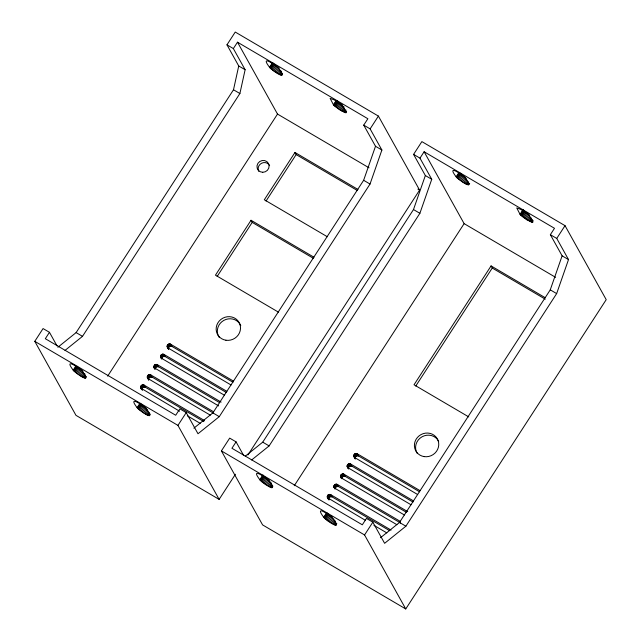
<?xml version="1.0" encoding="UTF-8"?>
<svg xmlns="http://www.w3.org/2000/svg" width="641" height="641" viewBox="0 0 641 641"><rect width="100%" height="100%" fill="white"/><g stroke="black" fill="none" stroke-linecap="round" stroke-linejoin="round"><path stroke-width="0.96" d="M141.677 389.568C139.281 387.749 141.461 383.63 144.169 385.145L204.431 420.52M140.659 387.428L141.837 389.544L142.727 387.46L145.347 387.26L203.886 421.626M210.288 415.144L148.311 378.751C145.763 377.309 148.44 373.374 150.795 374.921L213.637 411.81M148.544 379.696L149.353 377.237L151.973 377.036L213.092 412.916M154.93 369.12C152.534 367.301 154.721 363.183 157.422 364.697L221.129 402.091M219.719 402.692L158.599 366.812L156.316 366.796L155.074 368.711L153.896 366.596M224.406 395.201L161.564 358.303C159.016 356.861 161.692 352.927 164.048 354.473L226.89 391.363M226.345 392.468L165.226 356.588L162.942 356.572L161.7 358.487L160.53 356.372M231.032 384.977L168.19 348.079C165.65 346.637 168.327 342.703 170.674 344.249L233.516 381.139M168.431 349.025L169.232 346.565L171.852 346.364L232.971 382.244M328.296 499.131C325.9 497.312 328.08 493.193 330.788 494.708L391.05 530.083M389.64 530.684L331.966 496.823L329.346 497.023L328.456 499.107M396.907 524.707L334.931 488.314C332.383 486.872 335.059 482.937 337.414 484.484L400.256 521.373M333.905 486.767L335.083 488.883L336.309 486.583L338.592 486.599L400.569 522.984M404.399 514.987L341.557 478.09C339.009 476.648 341.685 472.713 344.041 474.26L407.74 511.654M340.531 476.543L341.709 478.659L342.935 476.351L345.219 476.375L406.338 512.255M411.025 504.763L348.183 467.866C345.635 466.424 348.311 462.49 350.667 464.036L413.509 500.925M348.335 468.435L349.225 466.352L351.845 466.143L412.964 502.031M417.652 494.532L354.81 457.642C352.262 456.2 354.938 452.266 357.293 453.804L420.135 490.702M355.042 458.587L355.851 456.128L358.471 455.919L419.591 491.807M57.874 347.262L76.111 332.599L233.5 89.764L238.732 65.975L226.97 44.83L235.247 32.05L378.406 116.093L419.599 190.097L247.923 454.966M65.029 350.403L82.505 336.349L239.894 93.522L245.126 69.725L233.356 48.58L226.97 44.83M193.886 428.164L212.876 412.892L363.639 180.289L375.506 146.268L363.735 125.123L367.878 118.737L237.499 42.194L233.356 48.58M235.431 474.244L219.134 499.387L75.975 415.344L34.782 341.341L43.067 328.561L49.461 332.31L45.319 338.704L175.698 415.248L179.841 408.854L186.227 412.612L197.997 433.749L219.27 416.65L370.033 184.039L381.892 150.018L370.129 128.881L363.735 125.123M245.255 456.208L262.73 442.162L413.493 209.551L425.352 175.538L413.581 154.393L421.866 141.613L565.025 225.656L606.218 299.659L405.753 608.95L262.594 524.907L221.401 450.903L229.686 438.123L236.08 441.873L243.612 455.406M251.649 459.966L269.124 445.912L419.887 213.309L431.746 179.288L419.975 158.143L413.581 154.393M380.506 537.727L399.495 522.455L550.258 289.844L562.117 255.831L550.355 234.686L554.497 228.3L424.118 151.757L419.975 158.143M236.08 441.873L231.938 448.267L362.317 524.811L366.452 518.417L372.846 522.175L384.616 543.312L405.889 526.205L556.652 293.602L568.511 259.581L556.741 238.436L550.355 234.686M73.194 370.153C62.834 356.516 79.981 368.439 82.681 371.74C93.041 385.377 75.902 373.455 73.194 370.153L75.782 366.163M269.516 67.257C259.156 53.612 276.303 65.534 279.003 68.835C289.371 82.481 272.225 70.558 269.516 67.257L272.105 63.259M73.499 370.578L76.087 366.588M269.821 67.682L272.93 62.882M73.987 371.107L77.088 366.315M270.31 68.202L273.411 63.411M74.644 371.716L77.745 366.924M270.967 68.811L274.068 64.02M75.446 372.397L78.555 367.597M271.768 69.492L274.877 64.701M76.383 373.118L79.484 368.327M272.705 70.214L275.814 65.422M77.409 373.863L80.518 369.072M273.731 70.959L276.84 66.167M78.506 374.608L81.615 369.817M274.829 71.712L277.938 66.92M79.636 375.338L82.745 370.546M275.959 72.433L279.067 67.642M80.766 376.027L83.354 372.028M277.088 73.122L279.676 69.124M81.856 376.644L83.931 373.447M278.178 73.739L280.253 70.542M82.881 377.18L84.949 373.983M279.204 74.276L281.271 71.079M83.803 377.613L85.357 375.217M280.125 74.717L281.679 72.313M84.596 377.942L85.63 376.339M280.918 75.037L281.952 73.443M85.237 378.142L86.279 376.547M281.559 75.237L282.601 73.643M107.648 376.147L277.513 114.074L237.499 42.194M314.01 257.249L251.032 220.272L215.456 275.165L278.434 312.143M357.958 189.448L294.98 152.47L264.324 199.76L327.311 236.729M217.171 276.447L252.209 222.387L251.032 220.272M266.039 201.042L296.15 154.585L294.98 152.47M137.11 407.676C126.742 394.039 143.888 405.961 146.597 409.262C156.957 422.9 139.81 410.977 137.11 407.676L139.698 403.686M333.432 104.771L330.115 98.361L334.257 99.876L341.469 104.804L342.919 106.358L346.244 112.76L340.467 110.324L333.713 105.172L333.432 104.771L336.02 100.781M137.406 408.101L140.515 403.309M333.713 105.172L336.301 101.182M334.161 105.661L337.262 100.869M137.895 408.629L141.004 403.838M334.762 106.23L337.863 101.438M138.552 409.238L141.661 404.447M335.499 106.863L338.608 102.071M139.361 409.911L142.462 405.12M336.357 107.544L339.466 102.752M140.291 410.641L143.4 405.841M337.31 108.241L340.419 103.449M141.324 411.386L144.425 406.594M338.328 108.954L341.437 104.163M142.414 412.131L145.523 407.339M339.393 109.659L342.502 104.86M143.544 412.86L146.653 408.069M340.467 110.324L343.055 106.334M144.674 413.541L147.262 409.551M341.525 110.941L344.113 106.951M145.763 414.166L147.839 410.969M342.534 111.494L344.602 108.305M146.789 414.703L148.343 412.307M343.464 111.967L345.018 109.571M147.71 415.136L149.265 412.74M344.305 112.351L345.852 109.956M148.504 415.464L149.545 413.862M345.018 112.624L346.052 111.029M149.153 415.664L150.186 414.062M345.587 112.784L346.621 111.189M219.134 499.387L177.942 425.392L186.227 412.612M370.129 128.881L378.406 116.093M259.813 479.716C249.453 466.079 266.6 478.002 269.3 481.303C279.66 494.94 262.522 483.018 259.813 479.716L262.922 474.925M456.136 176.812C445.775 163.175 462.922 175.097 465.622 178.398C475.983 192.044 458.844 180.113 456.136 176.812L458.724 172.822M260.118 480.141L263.219 475.35M456.44 177.237L459.549 172.445M260.607 480.67L263.707 475.878M456.929 177.765L460.03 172.974M261.256 481.279L264.364 476.487M457.586 178.374L460.687 173.583M262.065 481.952L265.174 477.16M458.387 179.055L461.496 174.256M263.002 482.681L266.103 477.882M459.325 179.776L462.425 174.985M264.028 483.426L267.137 478.635M460.35 180.522L463.459 175.73M265.126 484.171L268.234 479.38M461.448 181.275L464.557 176.475M266.255 484.9L269.364 480.109M462.578 181.996L465.687 177.204M267.385 485.582L269.973 481.591M463.707 182.685L466.295 178.687M268.475 486.207L271.063 482.208M464.797 183.302L466.872 180.105M269.5 486.743L271.568 483.546M465.823 183.839L467.377 181.443M270.422 487.176L271.976 484.78M466.744 184.271L468.299 181.876M271.215 487.505L272.249 485.902M467.537 184.6L468.571 182.997M271.856 487.705L272.89 486.102M468.651 184.872L469.685 183.278M294.267 485.71L464.124 223.637L424.118 151.757M323.721 517.239C313.361 503.602 330.508 515.524 333.216 518.825C343.576 532.463 326.429 520.54 323.721 517.239L326.317 513.249M520.051 214.334L516.734 207.916L520.877 209.439L528.088 214.358L529.538 215.921L532.863 222.323L527.086 219.887L520.332 214.735L520.051 214.334L523.152 209.543M324.025 517.664L327.134 512.872M520.332 214.735L523.433 209.944M520.772 215.224L523.881 210.432M324.514 518.184L327.623 513.393M521.381 215.793L524.482 211.001M325.171 518.801L328.272 514.01M522.119 216.426L525.227 211.634M325.981 519.474L329.081 514.683M544.946 297.552L491.07 265.919L414.03 384.784L468.763 416.914M522.976 217.107L526.085 212.307M326.91 520.196L330.019 515.404M523.929 217.804L527.038 213.012M327.936 520.949L331.044 516.149M415.753 386.058L492.248 268.034L491.07 265.919M524.947 218.517L528.056 213.725M329.033 521.694L332.142 516.902M526.013 219.214L529.113 214.423M330.163 522.423L332.751 518.425M527.086 219.887L529.674 215.889M331.293 523.104L333.881 519.114M528.136 220.504L530.211 217.307M332.383 523.721L334.458 520.532M529.145 221.057L531.221 217.868M333.408 524.258L335.475 521.069M530.083 221.53L531.637 219.134M334.33 524.699L335.363 523.104M530.916 221.914L532.471 219.51M335.123 525.019L336.164 523.425M531.637 222.187L532.671 220.584M335.772 525.227L336.805 523.625M532.206 222.347L533.24 220.752M405.753 608.95L364.561 534.955L372.846 522.175M556.741 238.436L565.025 225.656M238.732 65.975L245.126 69.725M375.506 146.268L381.892 150.018M425.352 175.538L431.746 179.288M562.117 255.831L568.511 259.581M417.868 189.087L419.599 190.097M277.513 114.074L369.032 167.806M464.124 223.637L555.651 277.369M233.5 89.764L239.894 93.522M363.639 180.289L370.033 184.039M413.493 209.551L419.887 213.309M550.258 289.844L556.652 293.602M492.248 268.034L545.267 299.163M296.15 154.585L357.414 190.545M252.209 222.387L313.465 258.355M218.637 405.929L154.144 367.71M76.111 332.599L82.505 336.349M212.876 412.892L219.27 416.65M262.73 442.162L269.124 445.912M399.495 522.455L405.889 526.205M140.892 388.158L179.56 411.218M187.308 415.761L200.224 423.348M365.322 520.276L327.511 497.72M373.927 525.324L386.844 532.903M34.782 341.341L177.942 425.392M221.401 450.903L364.561 534.955M357.293 453.804L358.471 455.919M356.941 453.644L358.119 455.759M356.564 453.54L357.742 455.655M356.172 453.499L357.349 455.615M355.771 453.532L356.949 455.647M355.386 453.628L356.556 455.743M355.018 453.788L356.188 455.903M354.673 454.012L355.851 456.128M354.385 454.285L355.555 456.4M354.136 454.597L355.314 456.713M353.952 454.95L355.13 457.065M353.824 455.326L355.002 457.434M353.768 455.711L354.946 457.826M353.784 456.096L355.282 458.828M353.872 456.472L355.194 458.94M350.667 464.036L351.845 466.143M350.315 463.868L351.492 465.983M349.938 463.763L351.116 465.879M349.545 463.723L350.723 465.839M349.145 463.755L350.323 465.871M348.76 463.852L349.93 465.967M348.384 464.02L349.561 466.127M348.047 464.236L349.225 466.352M347.751 464.509L348.928 466.624M347.51 464.821L348.688 466.936M347.326 465.174L348.496 467.289M347.198 465.55L348.375 467.666M347.142 465.935L348.319 468.05M347.158 466.319L348.656 469.052M347.246 466.696L348.175 468.459M344.041 474.26L345.219 476.375M343.688 474.092L344.866 476.207M343.312 473.987L344.489 476.103M342.919 473.947L344.097 476.063M342.518 473.979L343.696 476.095M342.126 474.076L343.304 476.191M341.757 474.244L342.935 476.351M341.421 474.46L342.598 476.575M341.124 474.733L342.302 476.848M340.884 475.045L342.062 477.16M340.692 475.398L341.869 477.513M340.571 475.774L341.749 477.89M340.515 476.159L341.693 478.274M340.611 476.92L341.549 478.683M337.414 484.484L338.592 486.599M337.062 484.316L338.24 486.431M336.685 484.211L337.863 486.327M336.293 484.179L337.47 486.287M335.892 484.203L337.07 486.319M335.499 484.308L336.677 486.415M335.131 484.468L336.309 486.583M334.794 484.684L335.972 486.799M334.498 484.957L335.676 487.072M334.257 485.269L335.435 487.384M334.065 485.622L335.243 487.737M333.945 485.998L335.123 488.113M333.889 486.383L335.067 488.498M333.985 487.144L334.923 488.907M330.788 494.708L331.966 496.823M330.435 494.54L331.613 496.655M330.059 494.435L331.237 496.551M329.666 494.403L330.836 496.511M329.266 494.427L330.444 496.543M328.873 494.532L330.051 496.647M328.504 494.692L329.682 496.807M328.168 494.908L329.346 497.023M327.872 495.181L329.049 497.296M327.631 495.501L328.809 497.608M327.439 495.846L328.617 497.961M327.319 496.222L328.496 498.337M327.263 496.607L329.089 499.948M327.279 496.991L328.777 499.724M170.674 344.249L171.852 346.364M170.33 344.081L171.5 346.196M169.945 343.977L171.123 346.092M169.553 343.937L170.73 346.052M169.152 343.969L170.33 346.084M168.767 344.073L169.945 346.18M168.399 344.233L169.577 346.348M168.062 344.449L169.232 346.565M167.766 344.722L168.944 346.837M167.517 345.034L168.695 347.15M167.333 345.387L168.511 347.502M167.205 345.763L168.383 347.879M167.157 346.148L168.327 348.263M167.165 346.533L168.663 349.265M167.253 346.909L168.575 349.377M164.048 354.473L165.226 356.588M163.695 354.305L164.873 356.42M163.319 354.201L164.497 356.316M162.926 354.169L164.104 356.276M162.526 354.193L163.703 356.308M162.141 354.297L163.319 356.404M161.772 354.457L162.942 356.572M161.428 354.673L162.606 356.789M161.139 354.946L162.309 357.061M160.891 355.266L162.069 357.374M160.707 355.611L161.885 357.726M160.579 355.987L161.756 358.103M160.538 356.757L161.716 358.872M160.627 357.133L161.556 358.896M157.422 364.697L158.599 366.812M157.069 364.529L158.247 366.644M156.692 364.425L157.87 366.54M156.3 364.392L157.478 366.508M155.899 364.425L157.077 366.532M155.515 364.521L156.684 366.636M155.146 364.681L156.316 366.796M154.802 364.897L155.979 367.013M154.505 365.17L155.683 367.285M154.265 365.49L155.442 367.597M154.08 365.835L155.25 367.95M153.952 366.211L155.13 368.327M153.912 366.981L155.09 369.096M154 367.357L154.785 368.767M150.795 374.921L151.973 377.036M150.443 374.753L151.621 376.868M150.066 374.648L151.244 376.764M149.674 374.616L150.851 376.732M149.273 374.648L150.451 376.756M148.888 374.745L150.058 376.86M148.512 374.905L149.69 377.02M148.175 375.121L149.353 377.237M147.879 375.394L149.057 377.509M147.638 375.714L148.816 377.829M147.454 376.059L148.624 378.174M147.326 376.435L148.504 378.551M147.27 376.82L148.448 378.935M147.286 377.204L148.784 379.937M147.374 377.581L148.696 380.049M144.169 385.145L145.347 387.26M143.816 384.977L144.994 387.092M143.44 384.872L144.618 386.988M143.047 384.84L144.225 386.956M142.647 384.872L143.824 386.988M142.254 384.969L143.432 387.084M141.885 385.129L143.063 387.244M141.549 385.345L142.727 387.46M141.252 385.618L142.43 387.733M141.012 385.938L142.19 388.053M140.82 386.283L141.998 388.398M140.7 386.659L141.877 388.775M140.643 387.044L141.821 389.159M141.685 388.983L142.47 390.385M49.461 332.31L56.993 345.844M417.187 453.355A12.331 11.706 -29.1 0 1 422.034 436.793A12.331 11.706 -29.1 0 1 438.692 441.328M219.366 337.615A12.331 11.706 -29.1 0 1 223.805 320.404A12.331 11.706 -29.1 0 1 240.784 325.636M258.788 171.395A6.162 5.857 -29.1 0 1 261.44 163.319A6.162 5.857 -29.1 0 1 269.637 165.546M424.166 456.608A12.331 11.706 -29.1 0 0 438.123 440.615A12.331 11.706 -29.1 0 0 417.435 437.45A12.331 11.706 -29.1 0 0 424.166 456.608M225.928 340.227A12.331 11.706 -29.1 0 0 239.886 324.234A12.331 11.706 -29.1 0 0 219.198 321.069A12.331 11.706 -29.1 0 0 225.928 340.227M262.722 172.285A6.162 5.857 -29.1 0 0 268.459 163.431A6.162 5.857 -29.1 0 0 257.922 163.359A6.162 5.857 -29.1 0 0 262.722 172.285"/></g></svg>
